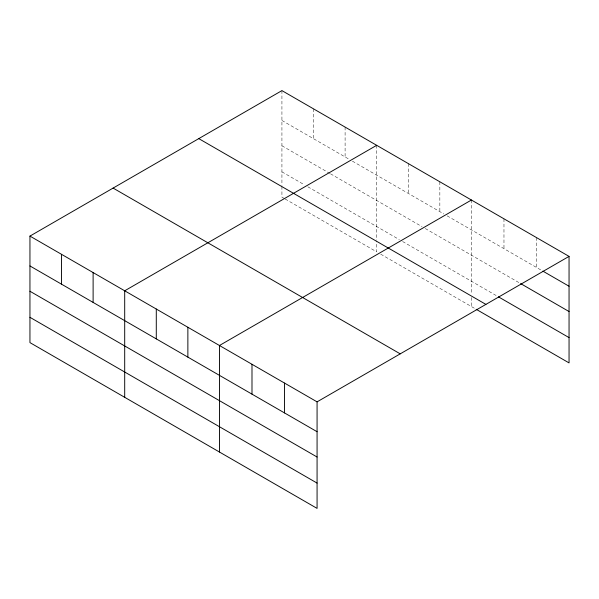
<?xml version="1.0" encoding="UTF-8"?>
<svg xmlns="http://www.w3.org/2000/svg" width="599" height="599" viewBox="0 0 599 599"><rect width="100%" height="100%" fill="white"/><g stroke="black" fill="none" stroke-linecap="round" stroke-linejoin="round"><path stroke-width="0.45" stroke-dasharray="3 2.25" d="M281.927 120.466L349.142 159.274M352.384 161.146L443.896 213.978M447.131 215.85L541.271 270.201M281.927 145.767L329.712 173.358M330.521 173.822L422.033 226.654M425.268 228.526L519.842 283.125M281.927 171.838L304.606 184.926M307.841 186.798L399.353 239.63M402.595 241.502L497.619 296.363M284.36 198.539L281.927 197.138L281.927 186.296M285.169 199.01L376.681 251.842L376.681 241M380.724 254.178L475.396 308.837M536.509 237.593L536.509 267.454M503.969 218.807L503.969 248.66M471.428 200.021L471.428 293.892M471.428 297.508L471.428 306.546M439.846 181.789L439.846 211.642M408.263 163.557L408.263 193.41M376.681 145.317L376.681 240.094M345.099 127.085L345.099 156.938M313.509 108.853L313.509 138.706M281.927 90.614L281.927 185.391"/><path stroke-width="0.9" d="M29.95 236.096L317.073 401.862L317.073 508.386L29.95 342.613L29.95 236.096L281.927 90.614L569.05 256.387L569.05 362.904L476.19 309.294M376.681 145.317L124.697 290.8L124.697 397.317M471.428 200.021L219.451 345.503L219.451 452.02M317.073 401.862L569.05 256.387M542.859 271.115L569.05 286.24M520.636 283.589L569.05 311.54M498.413 296.827L569.05 337.604M198.778 138.624L485.894 304.389M113.106 188.086L400.222 353.852M29.95 265.949L317.073 431.714M29.95 291.249L317.073 457.015M29.95 317.313L317.073 483.086M284.532 383.075L284.532 412.928M251.992 364.289L251.992 394.142M187.869 327.264L187.869 357.124M156.287 309.032L156.287 338.884M93.115 272.56L93.115 302.42M61.532 254.328L61.532 284.181"/></g></svg>
